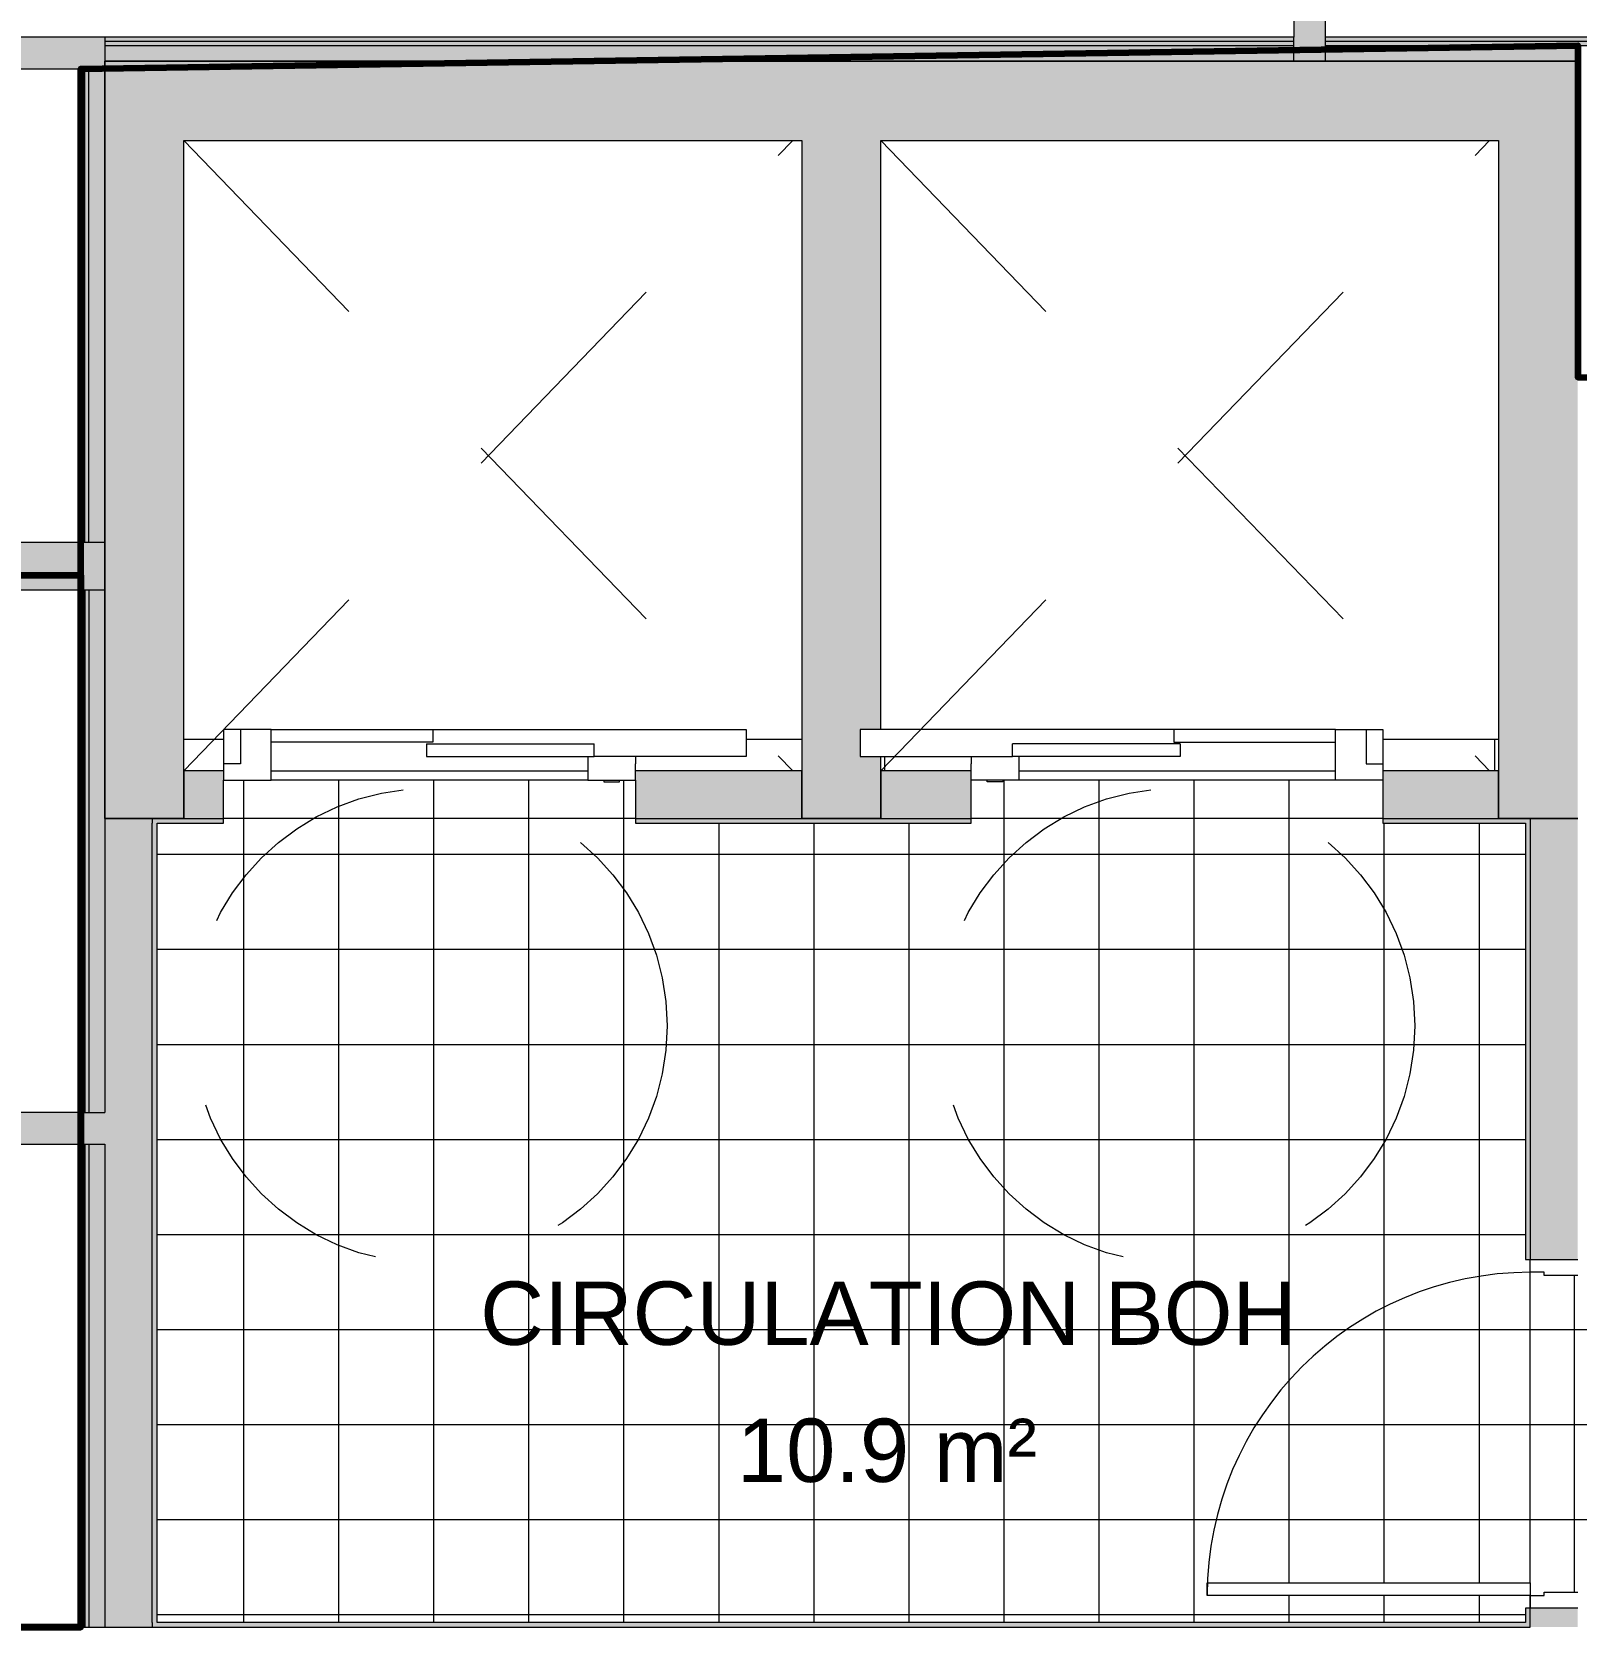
# Model space of a CAD drawing. Header units: metres. Extents: x -227.9 to -141.2, y 39.1 to 90.3.
# Drawn here: x -166.27 to -161.39, y 58.76 to 63.8 of the extents above; entities that cross this region are included whole.
import ezdxf

# ---------------------------------------------------------------- set-up
doc = ezdxf.new("R2010")
doc.units = ezdxf.units.M
doc.linetypes.add('JIS_02_0.7', pattern=[1.35, 0.75, -0.6])
for name, color, linetype, lineweight in [('A-AREA-IDEN', 7, 'Continuous', 9), ('A-DOOR', 7, 'Continuous', 5), ('A-FLOR', 7, 'Continuous', 5), ('A-FLOR-PATT', 7, 'Continuous', 5), ('A-WALL', 7, 'Continuous', 5), ('A-WALL-PATT', 7, 'Continuous', 13), ('I-WALL', 7, 'Continuous', 5)]:
    doc.layers.add(name, color=color, linetype=linetype, lineweight=lineweight)
doc.layers.add('A-DETL', color=94, linetype='Continuous', lineweight=5, true_color=0x00a600)
doc.layers.add('A-DETL-MBND', color=9, linetype='Continuous', lineweight=5, true_color=0xc0c0c0)
doc.layers.add('Chambre', color=40, linetype='Continuous')
doc.layers.add('SDB', color=230, linetype='Continuous')
doc.styles.add('Arial_1', font='arial.ttf', dxfattribs={"height": 0.2})

msp = doc.modelspace()

# ---------------------------------------------------------------- hatches: boundary and pattern name
at = {"layer": 'A-WALL-PATT', "lineweight": 5, "true_color": 0xaaaaaa}
for points in [[(-166.0391, 61.3135), (-165.7891, 61.3135), (-165.7891, 63.7035), (-166.0391, 63.7035), (-166.0391, 61.7134)], [(-161.6391, 63.4535), (-161.6391, 63.7035), (-165.7891, 63.7035), (-165.7891, 63.4535), (-161.8714, 63.4535)], [(-161.6391, 61.3135), (-161.3891, 61.3135), (-161.3891, 63.7035), (-161.6391, 63.7035), (-161.6391, 61.7134)], [(-163.8391, 61.3135), (-163.5891, 61.3135), (-163.5891, 61.5085), (-163.6541, 61.5085), (-163.6541, 61.5935), (-163.5891, 61.5935), (-163.5891, 63.4535), (-163.8391, 63.4535), (-163.8391, 61.5085)]]:
    msp.add_hatch(color=253, dxfattribs=at).paths.add_polyline_path(points)
at = {"layer": 'I-WALL', "true_color": 0xaaaaaa}
h = msp.add_hatch(color=253, dxfattribs=at)
h.paths.add_polyline_path([(-162.2855, 63.7035), (-162.1855, 63.7035), (-162.1855, 63.9995), (-162.2855, 63.9995), (-162.2855, 63.7535)])
h.paths.add_polyline_path([(-162.2855, 64.9995), (-162.1855, 64.9995), (-162.1855, 68.1622), (-162.2855, 68.1622), (-162.2855, 67.0715)])
for points in [[(-166.1021, 63.6795), (-166.0391, 63.6795), (-166.0391, 63.7795), (-166.7951, 63.7795), (-166.7951, 63.6795), (-166.1151, 63.6795)], [(-165.8891, 58.7603), (-165.8891, 61.3135), (-166.0391, 61.3135), (-166.0391, 58.7603), (-165.9828, 58.7603)], [(-165.8741, 58.7753), (-165.8741, 61.2985), (-165.8891, 61.2985), (-165.8891, 58.7753)], [(-166.0891, 60.2853), (-166.0391, 60.2853), (-166.0391, 60.3853), (-167.4174, 60.3853), (-167.4174, 60.2853), (-166.1021, 60.2853)], [(-161.5541, 58.7603), (-161.5541, 58.7753), (-165.8891, 58.7753), (-165.8891, 58.7603), (-161.8714, 58.7603)]]:
    msp.add_hatch(color=253, dxfattribs=at).paths.add_polyline_path(points)
h = msp.add_hatch(color=253, dxfattribs=at)
h.paths.add_polyline_path([(-161.3261, 63.7665), (-161.3261, 63.7795), (-162.1855, 63.7795), (-162.1855, 63.7665), (-161.3391, 63.7665)])
h.paths.add_polyline_path([(-162.6937, 63.7665), (-162.2855, 63.7665), (-162.2855, 63.7795), (-166.0391, 63.7795), (-166.0391, 63.7665), (-165.9828, 63.7665)])
h = msp.add_hatch(color=253, dxfattribs=at)
h.paths.add_polyline_path([(-162.2855, 63.7535), (-162.2855, 63.7665), (-166.0391, 63.7665), (-166.0391, 63.7535), (-162.6937, 63.7535)])
h.paths.add_polyline_path([(-161.3391, 63.7535), (-161.3391, 63.7665), (-162.1855, 63.7665), (-162.1855, 63.7535), (-161.3891, 63.7535)])
h = msp.add_hatch(color=253, dxfattribs=at)
h.paths.add_polyline_path([(-162.2855, 63.7035), (-162.2855, 63.7535), (-166.0391, 63.7535), (-166.0391, 63.7035), (-162.6937, 63.7035)])
h.paths.add_polyline_path([(-161.8714, 63.7035), (-161.3891, 63.7035), (-161.3891, 63.7535), (-162.1855, 63.7535), (-162.1855, 63.7035)])
h = msp.add_hatch(color=253, dxfattribs=at)
h.paths.add_polyline_path([(-166.1021, 61.3135), (-166.1021, 62.0338), (-166.1151, 62.0338), (-166.1151, 61.3135)])
h.paths.add_polyline_path([(-166.1021, 62.1838), (-166.1021, 63.6795), (-166.1151, 63.6795), (-166.1151, 62.1838)])
h = msp.add_hatch(color=253, dxfattribs=at)
h.paths.add_polyline_path([(-166.0891, 61.3135), (-166.0891, 62.0338), (-166.1021, 62.0338), (-166.1021, 61.3135)])
h.paths.add_polyline_path([(-166.0891, 62.1838), (-166.0891, 63.6795), (-166.1021, 63.6795), (-166.1021, 62.1838)])
h = msp.add_hatch(color=253, dxfattribs=at)
h.paths.add_polyline_path([(-166.0391, 61.3135), (-166.0391, 62.0338), (-166.0891, 62.0338), (-166.0891, 61.3135)])
h.paths.add_polyline_path([(-166.0391, 62.1838), (-166.0391, 63.6795), (-166.0891, 63.6795), (-166.0891, 62.1838)])
h = msp.add_hatch(color=253, dxfattribs=at)
h.paths.add_polyline_path([(-166.0391, 62.0338), (-166.0391, 62.1838), (-167.4174, 62.1838), (-167.4174, 62.1363), (-166.5074, 62.1363), (-166.5074, 62.0813), (-167.4174, 62.0813), (-167.4174, 62.0338), (-166.0891, 62.0338)])
h.paths.add_polyline_path([(-168.452, 62.0338), (-168.3674, 62.0338), (-168.3674, 62.1838), (-168.3874, 62.1838), (-168.431, 62.0813), (-168.4497, 62.039)])
h = msp.add_hatch(color=253, dxfattribs=at)
h.paths.add_polyline_path([(-164.3382, 61.3135), (-163.8391, 61.3135), (-163.8391, 61.4635), (-164.3639, 61.4635), (-164.3639, 61.3135)])
h.paths.add_polyline_path([(-165.7891, 61.3135), (-165.6639, 61.3135), (-165.6639, 61.4635), (-165.7891, 61.4635), (-165.7891, 61.4335)])
h = msp.add_hatch(color=253, dxfattribs=at)
h.paths.add_polyline_path([(-161.6391, 61.3135), (-161.6391, 61.4635), (-162.0041, 61.4635), (-162.0041, 61.3135), (-161.8714, 61.3135)])
h.paths.add_polyline_path([(-163.3041, 61.3135), (-163.3041, 61.4635), (-163.5891, 61.4635), (-163.5891, 61.3135)])
h = msp.add_hatch(color=253, dxfattribs=at)
h.paths.add_polyline_path([(-166.1151, 58.7603), (-166.1021, 58.7603), (-166.1021, 60.2853), (-166.1151, 60.2853), (-166.1151, 59.5701)])
h.paths.add_polyline_path([(-166.1021, 60.3853), (-166.1021, 61.3135), (-166.1151, 61.3135), (-166.1151, 60.3853)])
h = msp.add_hatch(color=253, dxfattribs=at)
h.paths.add_polyline_path([(-166.0891, 58.7603), (-166.0891, 60.2853), (-166.1021, 60.2853), (-166.1021, 58.7603)])
h.paths.add_polyline_path([(-166.1021, 60.3853), (-166.0891, 60.3853), (-166.0891, 61.3135), (-166.1021, 61.3135), (-166.1021, 60.6417)])
h = msp.add_hatch(color=253, dxfattribs=at)
h.paths.add_polyline_path([(-166.0391, 58.7603), (-166.0391, 60.2853), (-166.0891, 60.2853), (-166.0891, 58.7603)])
h.paths.add_polyline_path([(-166.0391, 60.3853), (-166.0391, 61.3135), (-166.0891, 61.3135), (-166.0891, 60.3853)])
h = msp.add_hatch(color=253, dxfattribs=at)
h.paths.add_polyline_path([(-165.8741, 61.2985), (-165.6639, 61.2985), (-165.6639, 61.3135), (-165.8891, 61.3135), (-165.8891, 61.2985)])
h.paths.add_polyline_path([(-164.3639, 61.2985), (-163.3041, 61.2985), (-163.3041, 61.3135), (-164.3639, 61.3135)])
h.paths.add_polyline_path([(-162.0041, 61.2985), (-161.5391, 61.2985), (-161.5391, 61.3135), (-162.0041, 61.3135)])
h = msp.add_hatch(color=253, dxfattribs=at)
h.paths.add_polyline_path([(-161.5466, 58.7603), (-161.5391, 58.7603), (-161.5391, 58.8203), (-161.5541, 58.8203), (-161.5541, 58.7603)])
h.paths.add_polyline_path([(-161.5391, 59.9203), (-161.5391, 61.2985), (-161.5541, 61.2985), (-161.5541, 59.9203), (-161.5466, 59.9203)])
h = msp.add_hatch(color=253, dxfattribs=at)
h.paths.add_polyline_path([(-161.5391, 58.7603), (-161.3891, 58.7603), (-161.3891, 58.8203), (-161.5391, 58.8203)])
h.paths.add_polyline_path([(-161.3891, 59.9203), (-161.3891, 61.3135), (-161.5391, 61.3135), (-161.5391, 59.9203), (-161.4641, 59.9203)])

# ---------------------------------------------------------------- linework, layer by layer
at = {"layer": 'A-DETL', "color": 7, "linetype": 'JIS_02_0.7'}
for p, q in [((-165.7891, 63.4535), (-163.8674, 61.4635)), ((-165.7891, 61.4635), (-163.8674, 63.4535)), ((-163.5891, 63.4535), (-161.6674, 61.4635)), ((-163.5891, 61.4635), (-161.6674, 63.4535))]:
    msp.add_line(p, q, dxfattribs=at)
for centre in [(-165.0139, 60.6585), (-162.6539, 60.6585)]:
    msp.add_circle(centre, 0.75, dxfattribs=at)
at = {"layer": 'A-DETL-MBND', "lineweight": 9}
for p, q in [((-162.0041, 61.5635), (-161.6518, 61.5635)), ((-161.6518, 61.5635), (-161.6518, 61.4635)), ((-163.5764, 61.4635), (-163.5764, 61.5085))]:
    msp.add_line(p, q, dxfattribs=at)
at = {"layer": 'A-DOOR', "color": 9, "lineweight": 9, "true_color": 0xc0c0c0}
for p, q in [((-165.6639, 61.5935), (-165.6639, 61.4855)), ((-165.6109, 61.5935), (-165.6639, 61.5935)), ((-162.0571, 61.5935), (-162.0041, 61.5935)), ((-162.0041, 61.5935), (-162.0041, 61.4855))]:
    msp.add_line(p, q, dxfattribs=at)
at = {"layer": 'A-DOOR', "color": 9, "true_color": 0xc0c0c0}
for p, q in [((-165.6109, 61.5935), (-165.6109, 61.4855)), ((-165.5139, 61.5935), (-165.6109, 61.5935)), ((-165.5139, 61.5935), (-165.0039, 61.5935)), ((-165.5139, 61.4335), (-165.5139, 61.5935)), ((-165.0039, 61.5935), (-165.0039, 61.5535)), ((-165.0039, 61.5935), (-164.0139, 61.5935)), ((-164.0139, 61.5935), (-164.0139, 61.5085)), ((-163.6541, 61.5935), (-163.6541, 61.5085)), ((-162.6641, 61.5935), (-163.6541, 61.5935)), ((-162.6641, 61.5935), (-162.6641, 61.5535)), ((-162.1541, 61.5935), (-162.6641, 61.5935)), ((-162.1541, 61.4335), (-162.1541, 61.5935)), ((-162.1541, 61.5935), (-162.0571, 61.5935)), ((-162.0571, 61.5935), (-162.0571, 61.4855)), ((-165.0039, 61.5535), (-165.5139, 61.5535)), ((-165.0239, 61.5485), (-164.4939, 61.5485)), ((-165.0239, 61.5485), (-165.0239, 61.5085)), ((-164.4939, 61.5085), (-164.4939, 61.5485)), ((-162.6441, 61.5485), (-163.1741, 61.5485)), ((-163.1741, 61.5085), (-163.1741, 61.5485)), ((-162.6641, 61.5535), (-162.1541, 61.5535)), ((-162.6441, 61.5485), (-162.6441, 61.5085)), ((-165.0239, 61.5085), (-164.4939, 61.5085)), ((-164.5139, 61.5085), (-164.5139, 61.4855)), ((-164.0139, 61.5085), (-164.4939, 61.5085)), ((-164.3639, 61.5085), (-164.3639, 61.4855)), ((-163.6541, 61.5085), (-163.1741, 61.5085)), ((-163.3041, 61.5085), (-163.3041, 61.4855)), ((-162.6441, 61.5085), (-163.1741, 61.5085)), ((-163.1541, 61.5085), (-163.1541, 61.4855)), ((-165.6109, 61.4855), (-165.6639, 61.4855)), ((-165.6639, 61.4855), (-165.6639, 61.4335)), ((-164.5139, 61.4855), (-164.5139, 61.4335)), ((-164.3639, 61.4335), (-164.3639, 61.4855)), ((-163.3041, 61.4335), (-163.3041, 61.4855)), ((-163.1541, 61.4855), (-163.1541, 61.4335)), ((-162.0571, 61.4855), (-162.0041, 61.4855)), ((-162.0041, 61.4855), (-162.0041, 61.4335)), ((-165.6639, 61.4335), (-165.5139, 61.4335)), ((-164.5139, 61.4335), (-164.3639, 61.4335)), ((-164.4639, 61.4335), (-164.4639, 61.4285)), ((-164.4639, 61.4285), (-164.4139, 61.4285)), ((-164.4139, 61.4285), (-164.4139, 61.4335)), ((-163.1541, 61.4335), (-163.3041, 61.4335)), ((-163.2541, 61.4285), (-163.2541, 61.4335)), ((-163.2041, 61.4285), (-163.2541, 61.4285)), ((-163.2041, 61.4335), (-163.2041, 61.4285)), ((-162.0041, 61.4335), (-162.1541, 61.4335)), ((-161.5391, 59.8803), (-161.5391, 59.9203)), ((-161.5391, 59.9203), (-161.3891, 59.9203)), ((-161.4953, 59.8803), (-161.5391, 59.8803)), ((-161.4953, 59.8703), (-161.4953, 59.8803)), ((-161.3891, 59.8703), (-161.4953, 59.8703)), ((-161.5391, 58.8603), (-161.4953, 58.8603)), ((-161.5391, 58.8203), (-161.5391, 58.8603)), ((-161.3891, 58.8203), (-161.5391, 58.8203)), ((-161.4953, 58.8703), (-161.3891, 58.8703)), ((-161.4953, 58.8603), (-161.4953, 58.8703))]:
    msp.add_line(p, q, dxfattribs=at)
at = {"layer": 'A-DOOR'}
for p, q in [((-162.5591, 58.9003), (-161.5391, 58.9003)), ((-162.5591, 58.8603), (-162.5591, 58.9003)), ((-161.5391, 58.9003), (-161.5391, 58.8603)), ((-161.5391, 58.8603), (-162.5591, 58.8603))]:
    msp.add_line(p, q, dxfattribs=at)
at = {"layer": 'A-DOOR', "lineweight": 9}
msp.add_line((-161.5391, 58.9003), (-161.5391, 58.8203), dxfattribs=at)
at = {"layer": 'A-DOOR'}
msp.add_arc((-161.5391, 58.8603), 1.02, 90, 180, dxfattribs=at)
at = {"layer": 'A-FLOR', "lineweight": 9}
for p, q in [((-165.6639, 61.5626), (-165.7891, 61.5626)), ((-163.8391, 61.5626), (-164.0139, 61.5626)), ((-161.6391, 61.5626), (-162.0041, 61.5626))]:
    msp.add_line(p, q, dxfattribs=at)
at = {"layer": 'A-FLOR'}
for p, q in [((-164.5139, 61.4335), (-165.5139, 61.4335)), ((-162.1541, 61.4335), (-163.1541, 61.4335))]:
    msp.add_line(p, q, dxfattribs=at)
at = {"layer": 'A-FLOR-PATT', "color": 9, "linetype": 'Continuous', "true_color": 0xc0c0c0}
for p, q in [((-165.6, 58.7753), (-165.6, 61.4335)), ((-165.3, 58.7753), (-165.3, 61.4335)), ((-165, 58.7753), (-165, 61.4335)), ((-164.7, 58.7753), (-164.7, 61.4335)), ((-164.4, 58.7753), (-164.4, 61.4335)), ((-163.2, 58.7753), (-163.2, 61.4335)), ((-162.9, 58.7753), (-162.9, 61.4335)), ((-162.6, 58.7753), (-162.6, 61.4335)), ((-162.3, 58.9003), (-162.3, 61.4335)), ((-164.1, 58.7753), (-164.1, 61.2985)), ((-163.8, 58.7753), (-163.8, 61.2985)), ((-163.5, 58.7753), (-163.5, 61.2985)), ((-162, 58.9003), (-162, 61.2985)), ((-161.7, 58.9003), (-161.7, 61.2985)), ((-165.8741, 61.2), (-161.5541, 61.2)), ((-165.8741, 60.9), (-161.5541, 60.9)), ((-165.8741, 60.6), (-161.5541, 60.6)), ((-165.8741, 60.3), (-161.5541, 60.3)), ((-165.8741, 60), (-161.5541, 60)), ((-161.4, 58.8703), (-161.4, 59.8703)), ((-165.8741, 59.7), (-161.5391, 59.7)), ((-161.5391, 59.7), (-158.0402, 59.7)), ((-165.8741, 59.4), (-161.5391, 59.4)), ((-161.5391, 59.4), (-157.9659, 59.4)), ((-165.8741, 59.1), (-161.5391, 59.1)), ((-161.5391, 59.1), (-157.8956, 59.1)), ((-162.3, 58.7753), (-162.3, 58.8603)), ((-162, 58.7753), (-162, 58.8603)), ((-161.7, 58.7753), (-161.7, 58.8603)), ((-165.8741, 58.8), (-161.5541, 58.8))]:
    msp.add_line(p, q, dxfattribs=at)
at = {"layer": 'A-WALL'}
for p, q in [((-166.0391, 63.7795), (-166.0391, 63.7035)), ((-166.0391, 63.7665), (-162.2855, 63.7665)), ((-162.2855, 63.7035), (-162.2855, 63.7795)), ((-162.1855, 63.7035), (-162.1855, 63.7795)), ((-162.1855, 63.7665), (-161.3261, 63.7665)), ((-166.0391, 63.7535), (-162.2855, 63.7535)), ((-162.1855, 63.7535), (-161.3391, 63.7535)), ((-166.0391, 63.6795), (-166.1151, 63.6795)), ((-166.1021, 62.1838), (-166.1021, 63.6795)), ((-166.0891, 62.1838), (-166.0891, 63.6795)), ((-166.0391, 62.1838), (-166.1151, 62.1838)), ((-166.0391, 62.0338), (-166.1151, 62.0338)), ((-166.1021, 62.0338), (-166.1021, 60.3853)), ((-166.0891, 62.0338), (-166.0891, 60.3853)), ((-166.0391, 61.3135), (-166.0391, 60.3853)), ((-165.8891, 61.3135), (-165.8891, 61.2985)), ((-165.7891, 61.3135), (-165.6639, 61.3135)), ((-164.3639, 61.3135), (-163.8391, 61.3135)), ((-163.5891, 61.3135), (-163.3041, 61.3135)), ((-162.0041, 61.3135), (-161.6391, 61.3135)), ((-161.5391, 61.2985), (-161.5391, 59.9203)), ((-166.1151, 60.3853), (-166.0391, 60.3853)), ((-166.1151, 60.2853), (-166.0391, 60.2853)), ((-166.1021, 60.2853), (-166.1021, 58.7603)), ((-166.0891, 60.2853), (-166.0891, 58.7603)), ((-166.0391, 60.2853), (-166.0391, 58.7603)), ((-161.5391, 58.7603), (-161.5391, 58.8203)), ((-165.8891, 58.7753), (-165.8891, 58.7603))]:
    msp.add_line(p, q, dxfattribs=at)
at = {"layer": 'A-WALL', "lineweight": 15}
for p, q in [((-165.7891, 63.7035), (-166.0391, 63.7035)), ((-166.0391, 63.7035), (-166.0391, 61.3135)), ((-161.6391, 63.7035), (-165.7891, 63.7035)), ((-161.3891, 63.7035), (-161.6391, 63.7035)), ((-165.7891, 61.3135), (-165.7891, 63.4535)), ((-165.7891, 63.4535), (-163.8391, 63.4535)), ((-163.8391, 63.4535), (-163.8391, 61.3135)), ((-163.5891, 61.5935), (-163.5891, 63.4535)), ((-163.5891, 63.4535), (-161.6391, 63.4535)), ((-161.6391, 63.4535), (-161.6391, 61.3135)), ((-163.5891, 61.3135), (-163.5891, 61.5085)), ((-166.0391, 61.3135), (-165.7891, 61.3135)), ((-163.8391, 61.3135), (-163.5891, 61.3135)), ((-161.6391, 61.3135), (-161.3891, 61.3135))]:
    msp.add_line(p, q, dxfattribs=at)
at = {"layer": 'Chambre', "lineweight": 120}
msp.add_lwpolyline([(-163.6616, 68.8519), (-166.6779, 68.8559), (-167.212, 68.8), (-167.7273, 68.4619), (-168.0044, 68.0458), (-168.1191, 67.4836), (-168.1151, 63.6316), (-168.1834, 62.8538), (-168.449, 62.1341), (-168.6898, 61.6404), (-168.9061, 61.2645), (-168.9144, 58.7603), (-166.1151, 58.7603), (-166.1151, 63.6795), (-161.3891, 63.7535), (-161.3891, 62.7059), (-160.1657, 62.6906), (-160.1322, 64.3658), (-161.1867, 67.9425), (-161.3907, 67.8889), (-161.4635, 68.1622), (-163.6558, 68.1622), (-163.6616, 68.8519)], dxfattribs=at)
at = {"layer": 'I-WALL', "lineweight": 13}
for p, q in [((-162.2855, 63.9995), (-162.2855, 63.7795)), ((-162.1855, 63.7795), (-162.1855, 63.9995)), ((-162.2855, 63.7795), (-166.7951, 63.7795)), ((-161.3131, 63.7795), (-162.1855, 63.7795)), ((-166.7951, 63.6795), (-166.1151, 63.6795)), ((-166.1151, 63.6795), (-166.1151, 62.1838)), ((-166.0391, 63.7035), (-161.3891, 63.7035)), ((-166.0391, 61.3135), (-166.0391, 63.7035)), ((-166.1151, 62.1838), (-167.4174, 62.1838)), ((-166.1151, 62.0338), (-167.4174, 62.0338)), ((-166.1151, 62.0338), (-166.1151, 60.3853)), ((-165.6639, 61.4635), (-165.7891, 61.4635)), ((-165.7891, 61.4635), (-165.7891, 61.3135)), ((-163.8391, 61.4635), (-164.3639, 61.4635)), ((-163.8391, 61.3135), (-163.8391, 61.4635)), ((-163.3041, 61.4635), (-163.5891, 61.4635)), ((-163.5891, 61.4635), (-163.5891, 61.3135)), ((-161.6391, 61.4635), (-162.0041, 61.4635)), ((-161.6391, 61.3135), (-161.6391, 61.4635)), ((-165.6639, 61.2985), (-165.6639, 61.4335)), ((-164.3639, 61.4335), (-164.3639, 61.2985)), ((-163.3041, 61.2985), (-163.3041, 61.4335)), ((-162.0041, 61.4335), (-162.0041, 61.2985)), ((-165.7891, 61.3135), (-166.0391, 61.3135)), ((-165.8891, 58.7753), (-165.8891, 61.2985)), ((-165.8741, 58.7753), (-165.8741, 61.2985)), ((-165.8741, 61.2985), (-165.6639, 61.2985)), ((-164.3639, 61.2985), (-163.3041, 61.2985)), ((-163.5891, 61.3135), (-163.8391, 61.3135)), ((-162.0041, 61.2985), (-161.5541, 61.2985)), ((-161.3891, 61.3135), (-161.6391, 61.3135)), ((-161.5541, 61.2985), (-161.5541, 59.9203)), ((-161.5391, 61.3135), (-161.5391, 61.2985)), ((-166.1151, 60.3853), (-167.4174, 60.3853)), ((-167.4174, 60.2853), (-166.1151, 60.2853)), ((-166.1151, 60.2853), (-166.1151, 58.7603)), ((-161.5541, 59.9203), (-161.5391, 59.9203)), ((-161.5391, 58.8203), (-161.5541, 58.8203)), ((-161.5541, 58.8203), (-161.5541, 58.7753)), ((-161.5541, 58.7753), (-165.8741, 58.7753)), ((-166.1151, 58.7603), (-161.5391, 58.7603))]:
    msp.add_line(p, q, dxfattribs=at)
at = {"layer": 'I-WALL'}
for p, q in [((-165.5139, 61.4635), (-164.5139, 61.4635)), ((-163.1541, 61.4635), (-162.1541, 61.4635)), ((-164.3639, 61.3135), (-165.6639, 61.3135)), ((-162.0041, 61.3135), (-163.3041, 61.3135)), ((-161.5391, 58.9003), (-161.5391, 59.8803))]:
    msp.add_line(p, q, dxfattribs=at)
at = {"layer": 'SDB', "lineweight": 120}
msp.add_lwpolyline([(-167.4174, 62.0813), (-166.1151, 62.0813), (-166.1151, 58.7603), (-167.4174, 58.7603)], close=True, dxfattribs=at)

# ---------------------------------------------------------------- texts
at = {"layer": 'A-AREA-IDEN', "color": 164, "true_color": 0x0029a5, "style": 'Arial_1'}
for s, p in [('CIRCULATION BOH', (-164.854, 59.6513)), ('10.9 m²', (-164.0436, 59.2185))]:
    msp.add_text(s, height=0.2, dxfattribs=at).set_placement(p)

doc.saveas('drawing.dxf')
